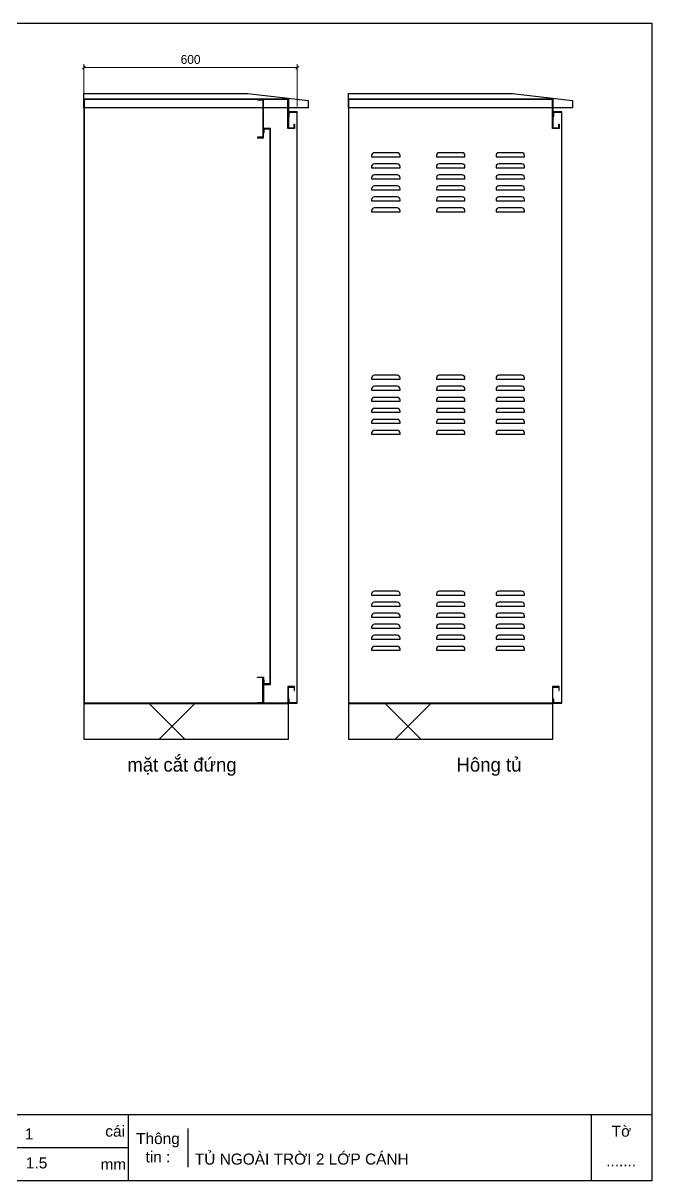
# Model space of a CAD drawing. Header units: millimetres. Extents: x 0 to 4603, y 0 to 3254.
# Drawn here: x 2836 to 4603, y 0 to 3254 of the extents above; entities that cross this region are included whole.
import ezdxf

# ---------------------------------------------------------------- set-up
doc = ezdxf.new("R2010")
doc.units = ezdxf.units.MM
doc.layers.add('FIRE PROTECTION', color=1, linetype='Continuous')
doc.styles.add('Arial', font='arial.ttf')
doc.dimstyles.new('Dim-25', dxfattribs={"dimtxt": 25, "dimasz": 8, "dimexe": 10, "dimexo": 15, "dimgap": 10, "dimtad": 1, "dimdec": 0, "dimtxsty": 'Standard', "dimblk": 'OBLIQUE', "dimcen": 10, "dimclrd": 5, "dimclre": 5, "dimclrt": 3, "dimazin": 3, "dimtfac": 1, "dimtdec": 0, "dimtmove": 0, "dimatfit": 3, "dimldrblk": 'OBLIQUE', "dimlwd": 9, "dimlwe": 9})

# ---------------------------------------------------------------- blocks, each defined once
blk = doc.blocks.new('KHUNG CHUẨN')
at = {"color": 7}
for p, q in [((19889.2, -28535.2), (16919.2, -28535.2)), ((18939.2, -28535.2), (18939.2, -28655.2)), ((19779.2, -28535.2), (19779.2, -28655.2)), ((19047.6, -28560.2), (19047.6, -28630.2)), ((18939.2, -28595.2), (16919.2, -28595.2))]:
    blk.add_line(p, q, dxfattribs=at)
blk.add_lwpolyline([(16919.2, -26555.2), (19889.2, -26555.2), (19889.2, -28655.2), (16919.2, -28655.2)], close=True, dxfattribs=at)
at = {"color": 2, "char_height": 20, "style": 'Arial'}
for s, insert, width, attachment_point in [('cái', (18897.9, -28565.2), 63.517, 4), ('Tờ', (19834.2, -28565.2), 110, 5), ('Thông\\Ptin :', (18993.4, -28595.2), 108.311, 5), ('mm', (18889.2, -28625.2), 917.634, 4)]:
    blk.add_mtext(s, dxfattribs=dict(at, insert=insert, width=width, attachment_point=attachment_point))
at = {"color": 3, "style": 'Arial'}
for tag, p in [('#01', (17055.6, -28580.1)), ('#02', (17431.4, -28580.1)), ('#03', (18030.6, -28580.1)), ('#08', (18751.7, -28580.1)), ('#10', (19064.8, -28580.1)), ('#04', (17024.8, -28634.6)), ('#05', (17308.5, -28633)), ('#06', (17632.7, -28633.7)), ('#07', (18002, -28634.7)), ('#09', (18753.8, -28632.6)), ('#11', (19060.3, -28625.7)), ('#12', (19806.5, -28628.9))]:
    blk.add_attdef(tag, p, '', height=20, dxfattribs=at)
blk = doc.blocks.new('*D9')
at = {"color": 0, "linetype": 'ByBlock', "lineweight": -2}
for p, q in [((3010.2, 3133.5), (3002.2, 3125.5)), ((3602.2, 3125.5), (3610.2, 3133.5))]:
    blk.add_line(p, q, dxfattribs=at)
at = {"color": 5, "lineweight": 9, "ltscale": 3, "transparency": 16777216}
for p, q in [((3006.2, 3056.6), (3006.2, 3139.5)), ((3006.2, 3129.5), (3606.2, 3129.5)), ((3606.2, 3020.6), (3606.2, 3139.5))]:
    blk.add_line(p, q, dxfattribs=at)
at = {"layer": 'Defpoints', "color": 0, "ltscale": 3, "transparency": 16777216}
for p in [(3606.2, 3129.5), (3006.2, 3041.6), (3606.2, 3005.6)]:
    blk.add_point(p, dxfattribs=at)
at = {"color": 3, "ltscale": 3, "transparency": 16777216, "insert": (3306.2, 3152.3), "char_height": 25, "attachment_point": 5}
blk.add_mtext('600', dxfattribs=at)
blk = doc.blocks.new('_Oblique')
at = {"color": 0, "linetype": 'ByBlock', "lineweight": -2}
blk.add_line((-0.5, -0.5), (0.5, 0.5), dxfattribs=at)

msp = doc.modelspace()

# ---------------------------------------------------------------- hatches: boundary and pattern name
at = {"ltscale": 3}
h = msp.add_hatch(dxfattribs=at)
h.set_pattern_fill('ANSI38', color=256, scale=50, style=0)
h.set_pattern_definition([(45, (117716.5, -488394.37), (-220.97087, 220.97087), []), (135, (117716.5, -488394.37), (-662.9126, 220.97087), [781.25, -468.75])])
h.paths.add_polyline_path([(3006.2, 1241.6), (3581.2, 1241.6), (3581.2, 1341.6), (3006.2, 1341.6)])
h = msp.add_hatch(dxfattribs=at)
h.set_pattern_fill('ANSI38', color=256, scale=50, style=0)
h.set_pattern_definition([(45, (163900.05, -488394.37), (-220.97087, 220.97087), []), (135, (163900.05, -488394.37), (-662.9126, 220.97087), [781.25, -468.75])])
h.paths.add_polyline_path([(3749.9, 1241.6), (4324.9, 1241.6), (4324.9, 1341.6), (3749.9, 1341.6)])

# ---------------------------------------------------------------- linework, layer by layer
at = {"color": 7}
for points in [[(3007.7, 1343.1), (3007.7, 1343.1), (3007.7, 3040.1), (3007.7, 3040.1), (3007.7, 3040.1), (3006.2, 3041.6), (3006.2, 1341.6), (3007.7, 1343.1)], [(3598.7, 2970.1), (3598.7, 2958.6), (3579.7, 2958.6), (3579.7, 3040.1), (3007.7, 3040.1), (3007.7, 3040.1), (3007.7, 3040.1), (3007.7, 3040.1), (3006.2, 3041.6), (3006.2, 3041.6), (3581.2, 3041.6), (3581.2, 2960.1), (3597.2, 2960.1), (3597.2, 2970.1)], [(3751.4, 1343.1), (3751.4, 1343.1), (3751.4, 3040.1), (3751.4, 3040.1), (3751.4, 3040.1), (3749.9, 3041.6), (3749.9, 1341.6), (3751.4, 1343.1)], [(4342.4, 2970.1), (4342.4, 2958.6), (4323.4, 2958.6), (4323.4, 3040.1), (3751.4, 3040.1), (3751.4, 3040.1), (3751.4, 3040.1), (3751.4, 3040.1), (3749.9, 3041.6), (3749.9, 3041.6), (4324.9, 3041.6), (4324.9, 2960.1), (4340.9, 2960.1), (4340.9, 2970.1)], [(3582.2, 1354.1), (3582.2, 1342.6), (3606.2, 1342.6), (3606.2, 3005.6), (3582.2, 3005.6), (3582.2, 2992.1), (3583.7, 2992.1), (3583.7, 3004.1), (3604.7, 3004.1), (3604.7, 1344.1), (3583.7, 1344.1), (3583.7, 1354.1)], [(4325.9, 1354.1), (4325.9, 1342.6), (4349.9, 1342.6), (4349.9, 3005.6), (4325.9, 3005.6), (4325.9, 2992.1), (4327.4, 2992.1), (4327.4, 3004.1), (4348.4, 3004.1), (4348.4, 1344.1), (4327.4, 1344.1), (4327.4, 1354.1)], [(3598.7, 1378.1), (3598.7, 1389.6), (3579.7, 1389.6), (3579.7, 1343.1), (3007.7, 1343.1), (3007.7, 1343.1), (3017.7, 1343.1), (3017.7, 1343.1), (3007.7, 1343.1), (3006.2, 1341.6), (3581.2, 1341.6), (3581.2, 1388.1), (3597.2, 1388.1), (3597.2, 1378.1)], [(4342.4, 1378.1), (4342.4, 1389.6), (4323.4, 1389.6), (4323.4, 1343.1), (3751.4, 1343.1), (3751.4, 1343.1), (3761.4, 1343.1), (3761.4, 1343.1), (3751.4, 1343.1), (3749.9, 1341.6), (4324.9, 1341.6), (4324.9, 1388.1), (4340.9, 1388.1), (4340.9, 1378.1)]]:
    msp.add_lwpolyline(points, close=True, dxfattribs=at)
at = {"color": 3}
for points in [[(3494.7, 3038.6), (3509.7, 3038.6), (3509.7, 2933.6), (3494.7, 2933.6), (3494.7, 2932.1), (3511.2, 2932.1), (3511.2, 3040.1), (3494.7, 3040.1)], [(3494.7, 1344.6), (3509.7, 1344.6), (3509.7, 1414.6), (3494.7, 1414.6), (3494.7, 1416.1), (3511.2, 1416.1), (3511.2, 1343.1), (3494.7, 1343.1)]]:
    msp.add_lwpolyline(points, close=True, dxfattribs=at)
at = {"color": 6}
msp.add_lwpolyline([(3513, 2947.1), (3513, 2957.1), (3529, 2957.1), (3529, 1397.1), (3513, 1397.1), (3513, 1407.1), (3511.5, 1407.1), (3511.5, 1395.6), (3530.5, 1395.6), (3530.5, 2958.6), (3511.5, 2958.6), (3511.5, 2947.1)], close=True, dxfattribs=at)
at = {"color": 2}
for points in [[(3886.9, 2890.1), (3822.9, 2890.1, 0.414214), (3814.9, 2882.1), (3814.9, 2879.1), (3894.9, 2879.1), (3894.9, 2882.1, 0.414214)], [(4069.4, 2890.1), (4005.4, 2890.1, 0.414214), (3997.4, 2882.1), (3997.4, 2879.1), (4077.4, 2879.1), (4077.4, 2882.1, 0.414214)], [(4236.9, 2890.1), (4172.9, 2890.1, 0.414214), (4164.9, 2882.1), (4164.9, 2879.1), (4244.9, 2879.1), (4244.9, 2882.1, 0.414214)], [(3886.9, 2859.1), (3822.9, 2859.1, 0.414214), (3814.9, 2851.1), (3814.9, 2848.1), (3894.9, 2848.1), (3894.9, 2851.1, 0.414214)], [(4069.4, 2859.1), (4005.4, 2859.1, 0.414214), (3997.4, 2851.1), (3997.4, 2848.1), (4077.4, 2848.1), (4077.4, 2851.1, 0.414214)], [(4236.9, 2859.1), (4172.9, 2859.1, 0.414214), (4164.9, 2851.1), (4164.9, 2848.1), (4244.9, 2848.1), (4244.9, 2851.1, 0.414214)], [(3886.9, 2828.1), (3822.9, 2828.1, 0.414214), (3814.9, 2820.1), (3814.9, 2817.1), (3894.9, 2817.1), (3894.9, 2820.1, 0.414214)], [(4069.4, 2828.1), (4005.4, 2828.1, 0.414214), (3997.4, 2820.1), (3997.4, 2817.1), (4077.4, 2817.1), (4077.4, 2820.1, 0.414214)], [(4236.9, 2828.1), (4172.9, 2828.1, 0.414214), (4164.9, 2820.1), (4164.9, 2817.1), (4244.9, 2817.1), (4244.9, 2820.1, 0.414214)], [(3886.9, 2797.1), (3822.9, 2797.1, 0.414214), (3814.9, 2789.1), (3814.9, 2786.1), (3894.9, 2786.1), (3894.9, 2789.1, 0.414214)], [(4069.4, 2797.1), (4005.4, 2797.1, 0.414214), (3997.4, 2789.1), (3997.4, 2786.1), (4077.4, 2786.1), (4077.4, 2789.1, 0.414214)], [(4236.9, 2797.1), (4172.9, 2797.1, 0.414214), (4164.9, 2789.1), (4164.9, 2786.1), (4244.9, 2786.1), (4244.9, 2789.1, 0.414214)], [(3886.9, 2766.1), (3822.9, 2766.1, 0.414214), (3814.9, 2758.1), (3814.9, 2755.1), (3894.9, 2755.1), (3894.9, 2758.1, 0.414214)], [(3886.9, 2735.1), (3822.9, 2735.1, 0.414214), (3814.9, 2727.1), (3814.9, 2724.1), (3894.9, 2724.1), (3894.9, 2727.1, 0.414214)], [(4069.4, 2766.1), (4005.4, 2766.1, 0.414214), (3997.4, 2758.1), (3997.4, 2755.1), (4077.4, 2755.1), (4077.4, 2758.1, 0.414214)], [(4069.4, 2735.1), (4005.4, 2735.1, 0.414214), (3997.4, 2727.1), (3997.4, 2724.1), (4077.4, 2724.1), (4077.4, 2727.1, 0.414214)], [(4236.9, 2766.1), (4172.9, 2766.1, 0.414214), (4164.9, 2758.1), (4164.9, 2755.1), (4244.9, 2755.1), (4244.9, 2758.1, 0.414214)], [(4236.9, 2735.1), (4172.9, 2735.1, 0.414214), (4164.9, 2727.1), (4164.9, 2724.1), (4244.9, 2724.1), (4244.9, 2727.1, 0.414214)], [(3886.9, 2264.6), (3822.9, 2264.6, 0.414214), (3814.9, 2256.6), (3814.9, 2253.6), (3894.9, 2253.6), (3894.9, 2256.6, 0.414214)], [(4069.4, 2264.6), (4005.4, 2264.6, 0.414214), (3997.4, 2256.6), (3997.4, 2253.6), (4077.4, 2253.6), (4077.4, 2256.6, 0.414214)], [(4236.9, 2264.6), (4172.9, 2264.6, 0.414214), (4164.9, 2256.6), (4164.9, 2253.6), (4244.9, 2253.6), (4244.9, 2256.6, 0.414214)], [(3886.9, 2233.6), (3822.9, 2233.6, 0.414214), (3814.9, 2225.6), (3814.9, 2222.6), (3894.9, 2222.6), (3894.9, 2225.6, 0.414214)], [(4069.4, 2233.6), (4005.4, 2233.6, 0.414214), (3997.4, 2225.6), (3997.4, 2222.6), (4077.4, 2222.6), (4077.4, 2225.6, 0.414214)], [(4236.9, 2233.6), (4172.9, 2233.6, 0.414214), (4164.9, 2225.6), (4164.9, 2222.6), (4244.9, 2222.6), (4244.9, 2225.6, 0.414214)], [(3886.9, 2202.6), (3822.9, 2202.6, 0.414214), (3814.9, 2194.6), (3814.9, 2191.6), (3894.9, 2191.6), (3894.9, 2194.6, 0.414214)], [(4069.4, 2202.6), (4005.4, 2202.6, 0.414214), (3997.4, 2194.6), (3997.4, 2191.6), (4077.4, 2191.6), (4077.4, 2194.6, 0.414214)], [(4236.9, 2202.6), (4172.9, 2202.6, 0.414214), (4164.9, 2194.6), (4164.9, 2191.6), (4244.9, 2191.6), (4244.9, 2194.6, 0.414214)], [(3886.9, 2171.6), (3822.9, 2171.6, 0.414214), (3814.9, 2163.6), (3814.9, 2160.6), (3894.9, 2160.6), (3894.9, 2163.6, 0.414214)], [(4069.4, 2171.6), (4005.4, 2171.6, 0.414214), (3997.4, 2163.6), (3997.4, 2160.6), (4077.4, 2160.6), (4077.4, 2163.6, 0.414214)], [(4236.9, 2171.6), (4172.9, 2171.6, 0.414214), (4164.9, 2163.6), (4164.9, 2160.6), (4244.9, 2160.6), (4244.9, 2163.6, 0.414214)], [(3886.9, 2140.6), (3822.9, 2140.6, 0.414214), (3814.9, 2132.6), (3814.9, 2129.6), (3894.9, 2129.6), (3894.9, 2132.6, 0.414214)], [(4069.4, 2140.6), (4005.4, 2140.6, 0.414214), (3997.4, 2132.6), (3997.4, 2129.6), (4077.4, 2129.6), (4077.4, 2132.6, 0.414214)], [(4236.9, 2140.6), (4172.9, 2140.6, 0.414214), (4164.9, 2132.6), (4164.9, 2129.6), (4244.9, 2129.6), (4244.9, 2132.6, 0.414214)], [(3886.9, 2109.6), (3822.9, 2109.6, 0.414214), (3814.9, 2101.6), (3814.9, 2098.6), (3894.9, 2098.6), (3894.9, 2101.6, 0.414214)], [(4069.4, 2109.6), (4005.4, 2109.6, 0.414214), (3997.4, 2101.6), (3997.4, 2098.6), (4077.4, 2098.6), (4077.4, 2101.6, 0.414214)], [(4236.9, 2109.6), (4172.9, 2109.6, 0.414214), (4164.9, 2101.6), (4164.9, 2098.6), (4244.9, 2098.6), (4244.9, 2101.6, 0.414214)], [(3886.9, 1657.6), (3822.9, 1657.6, 0.414214), (3814.9, 1649.6), (3814.9, 1646.6), (3894.9, 1646.6), (3894.9, 1649.6, 0.414214)], [(4069.4, 1657.6), (4005.4, 1657.6, 0.414214), (3997.4, 1649.6), (3997.4, 1646.6), (4077.4, 1646.6), (4077.4, 1649.6, 0.414214)], [(4236.9, 1657.6), (4172.9, 1657.6, 0.414214), (4164.9, 1649.6), (4164.9, 1646.6), (4244.9, 1646.6), (4244.9, 1649.6, 0.414214)], [(3886.9, 1626.6), (3822.9, 1626.6, 0.414214), (3814.9, 1618.6), (3814.9, 1615.6), (3894.9, 1615.6), (3894.9, 1618.6, 0.414214)], [(3886.9, 1595.6), (3822.9, 1595.6, 0.414214), (3814.9, 1587.6), (3814.9, 1584.6), (3894.9, 1584.6), (3894.9, 1587.6, 0.414214)], [(4069.4, 1626.6), (4005.4, 1626.6, 0.414214), (3997.4, 1618.6), (3997.4, 1615.6), (4077.4, 1615.6), (4077.4, 1618.6, 0.414214)], [(4069.4, 1595.6), (4005.4, 1595.6, 0.414214), (3997.4, 1587.6), (3997.4, 1584.6), (4077.4, 1584.6), (4077.4, 1587.6, 0.414214)], [(4236.9, 1626.6), (4172.9, 1626.6, 0.414214), (4164.9, 1618.6), (4164.9, 1615.6), (4244.9, 1615.6), (4244.9, 1618.6, 0.414214)], [(4236.9, 1595.6), (4172.9, 1595.6, 0.414214), (4164.9, 1587.6), (4164.9, 1584.6), (4244.9, 1584.6), (4244.9, 1587.6, 0.414214)], [(3886.9, 1564.6), (3822.9, 1564.6, 0.414214), (3814.9, 1556.6), (3814.9, 1553.6), (3894.9, 1553.6), (3894.9, 1556.6, 0.414214)], [(4069.4, 1564.6), (4005.4, 1564.6, 0.414214), (3997.4, 1556.6), (3997.4, 1553.6), (4077.4, 1553.6), (4077.4, 1556.6, 0.414214)], [(4236.9, 1564.6), (4172.9, 1564.6, 0.414214), (4164.9, 1556.6), (4164.9, 1553.6), (4244.9, 1553.6), (4244.9, 1556.6, 0.414214)], [(3886.9, 1533.6), (3822.9, 1533.6, 0.414214), (3814.9, 1525.6), (3814.9, 1522.6), (3894.9, 1522.6), (3894.9, 1525.6, 0.414214)], [(4069.4, 1533.6), (4005.4, 1533.6, 0.414214), (3997.4, 1525.6), (3997.4, 1522.6), (4077.4, 1522.6), (4077.4, 1525.6, 0.414214)], [(4236.9, 1533.6), (4172.9, 1533.6, 0.414214), (4164.9, 1525.6), (4164.9, 1522.6), (4244.9, 1522.6), (4244.9, 1525.6, 0.414214)], [(3886.9, 1502.6), (3822.9, 1502.6, 0.414214), (3814.9, 1494.6), (3814.9, 1491.6), (3894.9, 1491.6), (3894.9, 1494.6, 0.414214)], [(4069.4, 1502.6), (4005.4, 1502.6, 0.414214), (3997.4, 1494.6), (3997.4, 1491.6), (4077.4, 1491.6), (4077.4, 1494.6, 0.414214)], [(4236.9, 1502.6), (4172.9, 1502.6, 0.414214), (4164.9, 1494.6), (4164.9, 1491.6), (4244.9, 1491.6), (4244.9, 1494.6, 0.414214)]]:
    msp.add_lwpolyline(points, format="xyb", close=True, dxfattribs=at)
for points in [[(3006.2, 1241.6), (3581.2, 1241.6), (3581.2, 1341.6), (3006.2, 1341.6)], [(3749.9, 1241.6), (4324.9, 1241.6), (4324.9, 1341.6), (3749.9, 1341.6)]]:
    msp.add_lwpolyline(points, close=True)
at = {"layer": 'FIRE PROTECTION', "linetype": 'Continuous'}
for points in [[(3636.3, 3016.6), (3006.2, 3016.6), (3006.2, 3056.6), (3467.5, 3056.6), (3636.3, 3036.6)], [(4379.9, 3016.6), (3749.9, 3016.6), (3749.9, 3056.6), (4211.1, 3056.6), (4379.9, 3036.6)]]:
    msp.add_lwpolyline(points, close=True, dxfattribs=at)

# ---------------------------------------------------------------- block references
at = {"color": 3}
ref = msp.add_blockref('KHUNG CHUẨN', (-26220.8, 44408.7), dxfattribs=dict(at, xscale=1.549761562789171, yscale=1.549761562789171, zscale=1.549761562789171))
ref.add_attrib('#08', '1', (2839.9, 116.3), dxfattribs={"color": 3, "height": 31, "style": 'Arial'})
ref.add_attrib('#09', '1.5', (2843.2, 35), dxfattribs={"color": 3, "height": 31, "style": 'Arial'})
ref.add_attrib('#11', 'TỦ NGOÀI TRỜI 2 LỚP CÁNH', (3318.1, 45.7), dxfattribs={"color": 3, "height": 30.995, "style": 'Arial'})
ref.add_attrib('#12', '.......', (4474.5, 40.7), dxfattribs={"color": 3, "height": 31, "style": 'Arial'})

# ---------------------------------------------------------------- texts
at = {"color": 2, "char_height": 39, "attachment_point": 5}
for s, insert, width in [('mặt cắt đứng', (3282, 1164), 975), ('Hông tủ', (4145.1, 1164), 775)]:
    msp.add_mtext(s, dxfattribs=dict(at, insert=insert, width=width))

# ---------------------------------------------------------------- dimensions: what is measured, and where the dimension line sits
at = {"ltscale": 3}
dim = msp.add_linear_dim(base=(3606.2, 3129.5), p1=(3006.2, 3041.6), p2=(3606.2, 3005.6), dimstyle='Dim-25', dxfattribs=at)
dim.commit()
dim.dimension.update_dxf_attribs({"geometry": '*D9', "text_midpoint": (3306.2, 3152.3)})

doc.saveas('drawing.dxf')
